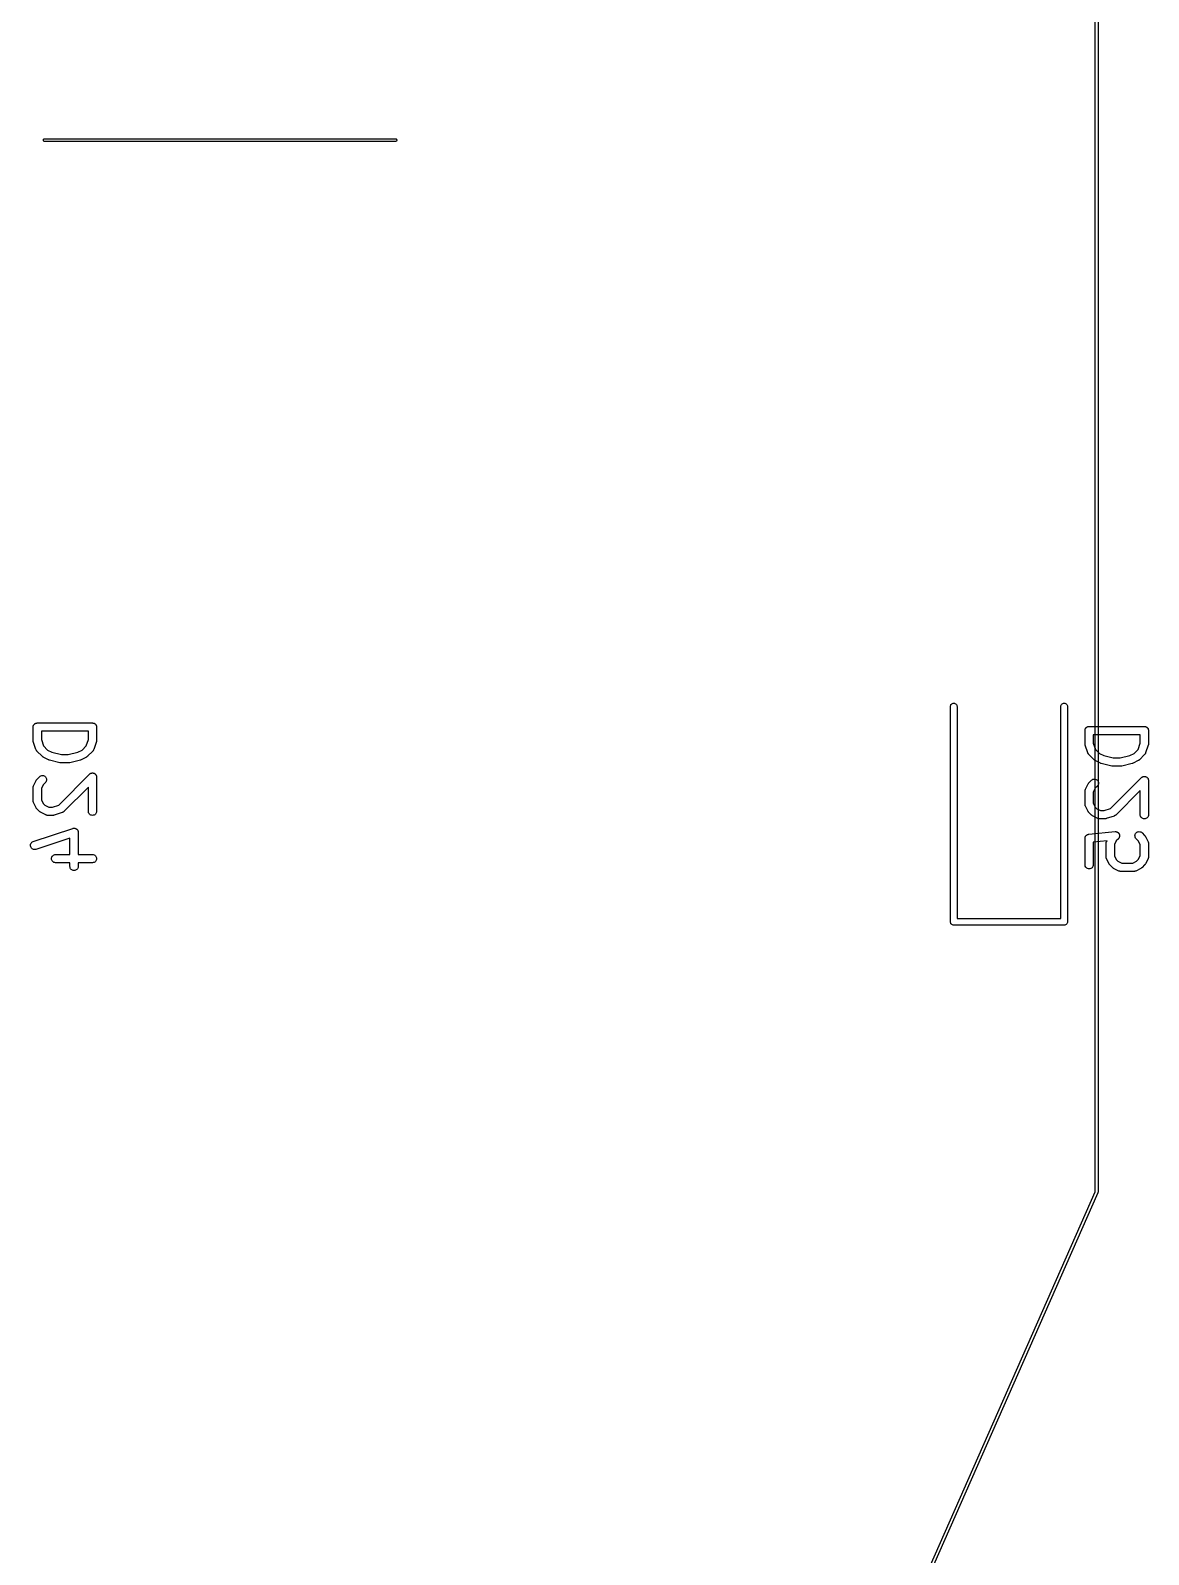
# Model space of a CAD drawing. Extents: x 74 to 208, y -150 to -40.
# Drawn here: x 168.81 to 189.06, y -122.45 to -94.85 of the extents above; entities that cross this region are included whole.
import ezdxf

# ---------------------------------------------------------------- set-up
doc = ezdxf.new("R2010")
doc.units = 0
doc.layers.add('BLACK', color=7, linetype='CONTINUOUS')

msp = doc.modelspace()

# ---------------------------------------------------------------- linework, layer by layer
at = {"layer": 'BLACK', "linetype": 'CONTINUOUS'}
for p, q in [((188.094, -115.882), (188.094, -58.7387)), ((188.144, -58.7625), (188.144, -115.887)), ((169.044, -96.8326), (169.046, -96.8279)), ((169.044, -96.8375), (169.044, -96.8326)), ((169.044, -96.8424), (169.044, -96.8375)), ((169.046, -96.8471), (169.044, -96.8424)), ((169.046, -96.8279), (169.048, -96.8235)), ((169.048, -96.8515), (169.046, -96.8471)), ((169.048, -96.8235), (169.051, -96.8197)), ((169.051, -96.8553), (169.048, -96.8515)), ((169.051, -96.8197), (169.055, -96.8166)), ((169.055, -96.8584), (169.051, -96.8553)), ((169.055, -96.8166), (169.059, -96.8143)), ((169.059, -96.8607), (169.055, -96.8584)), ((169.059, -96.8143), (169.064, -96.8129)), ((169.064, -96.8129), (169.068, -96.8125)), ((169.068, -96.8125), (175.42, -96.8125)), ((175.42, -96.8125), (175.424, -96.8129)), ((175.424, -96.8129), (175.428, -96.8143)), ((175.428, -96.8143), (175.433, -96.8166)), ((175.433, -96.8584), (175.428, -96.8607)), ((175.433, -96.8166), (175.437, -96.8197)), ((175.437, -96.8553), (175.433, -96.8584)), ((175.437, -96.8197), (175.44, -96.8235)), ((175.44, -96.8515), (175.437, -96.8553)), ((175.44, -96.8235), (175.442, -96.8279)), ((175.442, -96.8471), (175.44, -96.8515)), ((175.442, -96.8279), (175.443, -96.8326)), ((175.443, -96.8424), (175.442, -96.8471)), ((175.443, -96.8326), (175.444, -96.8375)), ((175.444, -96.8375), (175.443, -96.8424)), ((169.064, -96.8621), (169.059, -96.8607)), ((169.068, -96.8625), (169.064, -96.8621)), ((175.42, -96.8625), (169.068, -96.8625)), ((175.424, -96.8621), (175.42, -96.8625)), ((175.428, -96.8607), (175.424, -96.8621)), ((185.476, -107.071), (185.481, -107.06)), ((185.481, -107.06), (185.489, -107.051)), ((185.489, -107.051), (185.498, -107.044)), ((185.498, -107.044), (185.508, -107.038)), ((185.508, -107.038), (185.519, -107.035)), ((185.519, -107.035), (185.531, -107.033)), ((185.531, -107.033), (185.543, -107.035)), ((185.543, -107.035), (185.554, -107.038)), ((185.554, -107.038), (185.565, -107.044)), ((185.565, -107.044), (185.574, -107.051)), ((185.574, -107.051), (185.581, -107.06)), ((185.581, -107.06), (185.587, -107.071)), ((187.476, -107.071), (187.481, -107.06)), ((187.481, -107.06), (187.489, -107.051)), ((187.489, -107.051), (187.498, -107.044)), ((187.498, -107.044), (187.508, -107.038)), ((187.508, -107.038), (187.519, -107.035)), ((187.519, -107.035), (187.531, -107.033)), ((187.531, -107.033), (187.543, -107.035)), ((187.543, -107.035), (187.554, -107.038)), ((187.554, -107.038), (187.565, -107.044)), ((187.565, -107.044), (187.574, -107.051)), ((187.574, -107.051), (187.581, -107.06)), ((187.581, -107.06), (187.587, -107.071)), ((185.471, -107.091), (185.472, -107.082)), ((185.471, -110.991), (185.471, -107.091)), ((185.472, -107.082), (185.476, -107.071)), ((185.587, -107.071), (185.59, -107.082)), ((185.59, -107.082), (185.591, -107.091)), ((185.591, -107.091), (185.591, -110.934)), ((187.471, -107.091), (187.472, -107.082)), ((187.471, -110.934), (187.471, -107.091)), ((187.472, -107.082), (187.476, -107.071)), ((187.587, -107.071), (187.59, -107.082)), ((187.59, -107.082), (187.591, -107.091)), ((187.591, -107.091), (187.591, -110.991)), ((168.859, -107.459), (168.86, -107.452)), ((168.859, -107.466), (168.859, -107.459)), ((168.859, -107.467), (168.859, -107.466)), ((168.859, -107.466), (168.859, -107.466)), ((168.859, -107.466), (168.859, -107.466)), ((168.859, -107.466), (168.859, -107.466)), ((168.859, -107.705), (168.859, -107.467)), ((168.86, -107.451), (168.862, -107.445)), ((168.86, -107.452), (168.86, -107.451)), ((168.86, -107.452), (168.86, -107.452)), ((168.862, -107.445), (168.864, -107.438)), ((168.864, -107.438), (168.865, -107.438)), ((168.865, -107.437), (168.868, -107.431)), ((168.865, -107.438), (168.865, -107.437)), ((168.868, -107.431), (168.871, -107.425)), ((168.871, -107.425), (168.872, -107.425)), ((168.872, -107.425), (168.876, -107.419)), ((168.872, -107.425), (168.872, -107.425)), ((168.876, -107.419), (168.881, -107.414)), ((168.881, -107.413), (168.887, -107.409)), ((168.881, -107.414), (168.881, -107.413)), ((168.881, -107.414), (168.881, -107.414)), ((168.887, -107.409), (168.892, -107.404)), ((168.892, -107.404), (168.892, -107.404)), ((168.892, -107.404), (168.893, -107.404)), ((168.893, -107.404), (168.899, -107.401)), ((168.899, -107.401), (168.905, -107.398)), ((168.905, -107.398), (168.906, -107.397)), ((168.905, -107.398), (168.905, -107.398)), ((168.906, -107.397), (168.912, -107.395)), ((168.912, -107.395), (168.919, -107.393)), ((168.919, -107.393), (168.919, -107.393)), ((168.919, -107.393), (168.92, -107.393)), ((168.92, -107.393), (168.927, -107.393)), ((168.927, -107.393), (168.934, -107.392)), ((168.934, -107.392), (169.934, -107.392)), ((169.009, -107.542), (169.009, -107.693)), ((169.859, -107.542), (169.009, -107.542)), ((169.859, -107.693), (169.859, -107.542)), ((169.934, -107.392), (169.934, -107.392)), ((169.934, -107.392), (169.934, -107.392)), ((169.934, -107.392), (169.935, -107.392)), ((169.934, -107.392), (169.934, -107.392)), ((169.935, -107.392), (169.942, -107.393)), ((169.942, -107.393), (169.949, -107.393)), ((169.949, -107.393), (169.949, -107.394)), ((169.949, -107.394), (169.949, -107.394)), ((169.949, -107.394), (169.956, -107.396)), ((169.956, -107.396), (169.963, -107.398)), ((169.963, -107.398), (169.963, -107.398)), ((169.963, -107.398), (169.963, -107.398)), ((169.963, -107.398), (169.969, -107.401)), ((169.969, -107.401), (169.976, -107.405)), ((169.976, -107.405), (169.976, -107.405)), ((169.976, -107.405), (169.976, -107.405)), ((169.976, -107.405), (169.981, -107.41)), ((169.981, -107.41), (169.987, -107.414)), ((169.987, -107.414), (169.987, -107.414)), ((169.987, -107.414), (169.987, -107.414)), ((169.987, -107.414), (169.992, -107.42)), ((169.992, -107.42), (169.996, -107.425)), ((169.996, -107.425), (169.996, -107.426)), ((169.996, -107.426), (169.996, -107.426)), ((169.996, -107.426), (170, -107.432)), ((170, -107.432), (170.003, -107.438)), ((170.003, -107.438), (170.003, -107.439)), ((170.003, -107.439), (170.003, -107.439)), ((170.003, -107.439), (170.005, -107.446)), ((170.005, -107.446), (170.007, -107.452)), ((170.007, -107.452), (170.007, -107.453)), ((170.007, -107.453), (170.007, -107.453)), ((170.007, -107.453), (170.008, -107.46)), ((170.008, -107.46), (170.009, -107.467)), ((170.009, -107.467), (170.009, -107.705)), ((187.909, -107.521), (187.91, -107.514)), ((187.909, -107.528), (187.909, -107.521)), ((187.909, -107.529), (187.909, -107.528)), ((187.909, -107.768), (187.909, -107.529)), ((187.909, -107.529), (187.909, -107.529)), ((187.909, -107.529), (187.909, -107.529)), ((187.909, -107.529), (187.909, -107.529)), ((187.91, -107.514), (187.912, -107.507)), ((187.91, -107.514), (187.91, -107.514)), ((187.91, -107.514), (187.91, -107.514)), ((187.912, -107.507), (187.914, -107.5)), ((187.914, -107.5), (187.915, -107.5)), ((187.915, -107.5), (187.918, -107.494)), ((187.915, -107.5), (187.915, -107.5)), ((187.918, -107.494), (187.921, -107.488)), ((187.921, -107.488), (187.922, -107.487)), ((187.922, -107.487), (187.926, -107.482)), ((187.922, -107.487), (187.922, -107.487)), ((187.926, -107.482), (187.931, -107.476)), ((187.931, -107.476), (187.937, -107.471)), ((187.931, -107.476), (187.931, -107.476)), ((187.931, -107.476), (187.931, -107.476)), ((187.937, -107.471), (187.942, -107.467)), ((187.942, -107.467), (187.942, -107.467)), ((187.942, -107.467), (187.943, -107.467)), ((187.943, -107.467), (187.949, -107.463)), ((187.949, -107.463), (187.955, -107.46)), ((187.955, -107.46), (187.955, -107.46)), ((187.955, -107.46), (187.956, -107.46)), ((187.956, -107.46), (187.962, -107.458)), ((187.962, -107.458), (187.969, -107.456)), ((187.969, -107.456), (187.969, -107.456)), ((187.969, -107.456), (187.97, -107.456)), ((187.97, -107.456), (187.977, -107.455)), ((187.977, -107.455), (187.984, -107.454)), ((187.984, -107.454), (188.984, -107.454)), ((188.059, -107.604), (188.059, -107.755)), ((188.909, -107.604), (188.059, -107.604)), ((188.909, -107.755), (188.909, -107.604)), ((188.984, -107.454), (188.984, -107.454)), ((188.984, -107.454), (188.984, -107.454)), ((188.984, -107.454), (188.985, -107.454)), ((188.984, -107.454), (188.984, -107.454)), ((188.985, -107.454), (188.992, -107.455)), ((188.992, -107.455), (188.999, -107.456)), ((188.999, -107.456), (188.999, -107.456)), ((188.999, -107.456), (188.999, -107.456)), ((188.999, -107.456), (189.006, -107.458)), ((189.006, -107.458), (189.013, -107.46)), ((189.013, -107.46), (189.013, -107.46)), ((189.013, -107.46), (189.013, -107.461)), ((189.013, -107.461), (189.019, -107.464)), ((189.019, -107.464), (189.026, -107.467)), ((189.026, -107.467), (189.026, -107.467)), ((189.026, -107.467), (189.026, -107.468)), ((189.026, -107.468), (189.031, -107.472)), ((189.031, -107.472), (189.037, -107.477)), ((189.037, -107.477), (189.037, -107.477)), ((189.037, -107.477), (189.037, -107.477)), ((189.037, -107.477), (189.042, -107.482)), ((189.042, -107.482), (189.046, -107.488)), ((189.046, -107.488), (189.046, -107.488)), ((189.046, -107.488), (189.046, -107.488)), ((189.046, -107.488), (189.05, -107.495)), ((189.05, -107.495), (189.053, -107.501)), ((189.053, -107.501), (189.053, -107.501)), ((189.053, -107.501), (189.053, -107.501)), ((189.053, -107.501), (189.055, -107.508)), ((189.055, -107.508), (189.057, -107.515)), ((189.057, -107.515), (189.057, -107.515)), ((189.057, -107.515), (189.057, -107.515)), ((189.057, -107.515), (189.058, -107.522)), ((189.058, -107.522), (189.059, -107.529)), ((189.059, -107.529), (189.059, -107.768)), ((168.859, -107.709), (168.859, -107.705)), ((168.859, -107.713), (168.859, -107.709)), ((168.86, -107.717), (168.859, -107.713)), ((168.86, -107.72), (168.86, -107.717)), ((168.861, -107.724), (168.86, -107.72)), ((168.862, -107.728), (168.861, -107.724)), ((168.862, -107.729), (168.862, -107.728)), ((168.91, -107.872), (168.862, -107.729)), ((168.911, -107.874), (168.91, -107.872)), ((168.912, -107.876), (168.911, -107.874)), ((168.914, -107.88), (168.912, -107.876)), ((168.916, -107.885), (168.914, -107.88)), ((168.917, -107.887), (168.916, -107.885)), ((168.918, -107.889), (168.917, -107.887)), ((168.922, -107.893), (168.918, -107.889)), ((168.925, -107.897), (168.922, -107.893)), ((168.926, -107.898), (168.925, -107.897)), ((168.927, -107.9), (168.926, -107.898)), ((169.009, -107.693), (169.047, -107.807)), ((169.047, -107.807), (169.121, -107.882)), ((169.121, -107.882), (169.198, -107.92)), ((169.669, -107.92), (169.746, -107.882)), ((169.746, -107.882), (169.82, -107.807)), ((169.82, -107.807), (169.859, -107.693)), ((169.942, -107.898), (169.94, -107.899)), ((169.945, -107.894), (169.942, -107.898)), ((169.948, -107.89), (169.945, -107.894)), ((169.949, -107.888), (169.948, -107.89)), ((169.951, -107.886), (169.949, -107.888)), ((169.953, -107.881), (169.951, -107.886)), ((169.955, -107.877), (169.953, -107.881)), ((169.956, -107.875), (169.955, -107.877)), ((169.957, -107.873), (169.956, -107.875)), ((170.005, -107.729), (169.957, -107.872)), ((169.957, -107.872), (169.957, -107.873)), ((170.006, -107.725), (170.005, -107.729)), ((170.007, -107.721), (170.006, -107.725)), ((170.008, -107.715), (170.007, -107.718)), ((170.007, -107.718), (170.007, -107.721)), ((170.009, -107.706), (170.008, -107.71)), ((170.008, -107.71), (170.008, -107.715)), ((170.009, -107.705), (170.009, -107.706)), ((187.909, -107.772), (187.909, -107.768)), ((187.909, -107.776), (187.909, -107.772)), ((187.91, -107.779), (187.909, -107.776)), ((187.91, -107.782), (187.91, -107.779)), ((187.911, -107.786), (187.91, -107.782)), ((187.912, -107.79), (187.911, -107.786)), ((187.912, -107.791), (187.912, -107.79)), ((187.96, -107.934), (187.912, -107.791)), ((188.059, -107.755), (188.097, -107.87)), ((188.097, -107.87), (188.171, -107.944)), ((188.796, -107.944), (188.87, -107.87)), ((188.87, -107.87), (188.909, -107.755)), ((189.055, -107.791), (189.007, -107.934)), ((189.056, -107.787), (189.055, -107.791)), ((189.057, -107.783), (189.056, -107.787)), ((189.058, -107.777), (189.057, -107.78)), ((189.057, -107.78), (189.057, -107.783)), ((189.059, -107.769), (189.058, -107.773)), ((189.058, -107.773), (189.058, -107.777)), ((189.059, -107.768), (189.059, -107.769)), ((168.928, -107.901), (168.927, -107.9)), ((169.023, -107.996), (168.928, -107.901)), ((169.027, -107.999), (169.023, -107.996)), ((169.03, -108.002), (169.027, -107.999)), ((169.032, -108.003), (169.03, -108.002)), ((169.035, -108.005), (169.032, -108.003)), ((169.038, -108.007), (169.035, -108.005)), ((169.042, -108.01), (169.038, -108.007)), ((169.043, -108.01), (169.042, -108.01)), ((169.138, -108.058), (169.043, -108.01)), ((169.139, -108.058), (169.138, -108.058)), ((169.145, -108.061), (169.139, -108.058)), ((169.139, -108.058), (169.139, -108.058)), ((169.152, -108.063), (169.145, -108.061)), ((169.153, -108.063), (169.152, -108.063)), ((169.152, -108.063), (169.152, -108.063)), ((169.154, -108.064), (169.153, -108.063)), ((169.344, -108.111), (169.154, -108.064)), ((169.198, -107.92), (169.371, -107.963)), ((169.345, -108.111), (169.344, -108.111)), ((169.347, -108.112), (169.345, -108.111)), ((169.353, -108.112), (169.347, -108.112)), ((169.358, -108.113), (169.353, -108.112)), ((169.36, -108.113), (169.358, -108.113)), ((169.361, -108.113), (169.36, -108.113)), ((169.362, -108.113), (169.361, -108.113)), ((169.505, -108.113), (169.362, -108.113)), ((169.371, -107.963), (169.496, -107.963)), ((169.496, -107.963), (169.669, -107.92)), ((169.506, -108.113), (169.505, -108.113)), ((169.508, -108.113), (169.506, -108.113)), ((169.514, -108.113), (169.508, -108.113)), ((169.52, -108.112), (169.514, -108.113)), ((169.521, -108.112), (169.52, -108.112)), ((169.522, -108.111), (169.521, -108.112)), ((169.523, -108.111), (169.522, -108.111)), ((169.714, -108.064), (169.523, -108.111)), ((169.721, -108.061), (169.714, -108.063)), ((169.714, -108.063), (169.714, -108.063)), ((169.714, -108.063), (169.714, -108.064)), ((169.728, -108.059), (169.721, -108.061)), ((169.729, -108.058), (169.728, -108.058)), ((169.728, -108.058), (169.728, -108.058)), ((169.728, -108.058), (169.728, -108.059)), ((169.824, -108.01), (169.729, -108.058)), ((169.828, -108.008), (169.824, -108.01)), ((169.832, -108.006), (169.828, -108.008)), ((169.834, -108.004), (169.832, -108.006)), ((169.837, -108.002), (169.834, -108.004)), ((169.84, -108), (169.837, -108.002)), ((169.843, -107.997), (169.84, -108)), ((169.844, -107.996), (169.843, -107.997)), ((169.939, -107.901), (169.844, -107.996)), ((169.94, -107.899), (169.939, -107.901)), ((187.961, -107.936), (187.96, -107.934)), ((187.962, -107.938), (187.961, -107.936)), ((187.964, -107.943), (187.962, -107.938)), ((187.966, -107.948), (187.964, -107.943)), ((187.967, -107.949), (187.966, -107.948)), ((187.968, -107.951), (187.967, -107.949)), ((187.972, -107.955), (187.968, -107.951)), ((187.975, -107.959), (187.972, -107.955)), ((187.976, -107.961), (187.975, -107.959)), ((187.977, -107.963), (187.976, -107.961)), ((187.978, -107.963), (187.977, -107.963)), ((188.073, -108.059), (187.978, -107.963)), ((188.077, -108.061), (188.073, -108.059)), ((188.08, -108.064), (188.077, -108.061)), ((188.082, -108.066), (188.08, -108.064)), ((188.085, -108.068), (188.082, -108.066)), ((188.088, -108.07), (188.085, -108.068)), ((188.092, -108.072), (188.088, -108.07)), ((188.093, -108.073), (188.092, -108.072)), ((188.188, -108.12), (188.093, -108.073)), ((188.171, -107.944), (188.248, -107.983)), ((188.189, -108.12), (188.188, -108.12)), ((188.189, -108.121), (188.189, -108.12)), ((188.195, -108.123), (188.189, -108.121)), ((188.202, -108.126), (188.195, -108.123)), ((188.203, -108.126), (188.202, -108.126)), ((188.202, -108.126), (188.202, -108.126)), ((188.204, -108.126), (188.203, -108.126)), ((188.394, -108.174), (188.204, -108.126)), ((188.248, -107.983), (188.421, -108.026)), ((188.421, -108.026), (188.546, -108.026)), ((188.546, -108.026), (188.719, -107.983)), ((188.764, -108.126), (188.573, -108.174)), ((188.719, -107.983), (188.796, -107.944)), ((188.771, -108.123), (188.764, -108.126)), ((188.764, -108.126), (188.764, -108.126)), ((188.764, -108.126), (188.764, -108.126)), ((188.778, -108.121), (188.771, -108.123)), ((188.779, -108.12), (188.778, -108.121)), ((188.778, -108.121), (188.778, -108.121)), ((188.778, -108.121), (188.778, -108.121)), ((188.874, -108.073), (188.779, -108.12)), ((188.878, -108.07), (188.874, -108.073)), ((188.882, -108.069), (188.878, -108.07)), ((188.884, -108.067), (188.882, -108.069)), ((188.887, -108.065), (188.884, -108.067)), ((188.89, -108.062), (188.887, -108.065)), ((188.893, -108.059), (188.89, -108.062)), ((188.894, -108.059), (188.893, -108.059)), ((188.989, -107.963), (188.894, -108.059)), ((188.99, -107.962), (188.989, -107.963)), ((188.992, -107.96), (188.99, -107.962)), ((188.995, -107.956), (188.992, -107.96)), ((188.998, -107.952), (188.995, -107.956)), ((188.999, -107.95), (188.998, -107.952)), ((189.001, -107.948), (188.999, -107.95)), ((189.003, -107.944), (189.001, -107.948)), ((189.005, -107.939), (189.003, -107.944)), ((189.006, -107.937), (189.005, -107.939)), ((189.007, -107.935), (189.006, -107.937)), ((189.007, -107.934), (189.007, -107.935)), ((168.867, -108.529), (168.914, -108.433)), ((168.914, -108.433), (168.915, -108.432)), ((168.915, -108.432), (168.917, -108.429)), ((168.917, -108.429), (168.919, -108.425)), ((168.919, -108.425), (168.921, -108.423)), ((168.921, -108.423), (168.923, -108.42)), ((168.923, -108.42), (168.926, -108.417)), ((168.926, -108.417), (168.928, -108.414)), ((168.928, -108.414), (168.976, -108.366)), ((168.976, -108.366), (168.977, -108.366)), ((168.977, -108.366), (168.988, -108.356)), ((168.988, -108.356), (169.001, -108.35)), ((169.001, -108.35), (169.015, -108.346)), ((169.015, -108.346), (169.03, -108.344)), ((169.03, -108.344), (169.044, -108.346)), ((169.044, -108.346), (169.058, -108.35)), ((169.058, -108.35), (169.071, -108.357)), ((169.071, -108.357), (169.082, -108.367)), ((169.082, -108.367), (169.091, -108.378)), ((169.091, -108.378), (169.098, -108.391)), ((169.098, -108.448), (169.091, -108.461)), ((169.098, -108.391), (169.102, -108.405)), ((169.102, -108.434), (169.098, -108.448)), ((169.102, -108.405), (169.104, -108.42)), ((169.104, -108.42), (169.102, -108.434)), ((169.322, -108.878), (169.881, -108.319)), ((169.881, -108.318), (169.887, -108.313)), ((169.881, -108.319), (169.881, -108.318)), ((169.881, -108.318), (169.881, -108.318)), ((169.881, -108.318), (169.881, -108.318)), ((169.881, -108.318), (169.881, -108.318)), ((169.887, -108.313), (169.893, -108.309)), ((169.893, -108.309), (169.899, -108.306)), ((169.893, -108.309), (169.893, -108.309)), ((169.893, -108.309), (169.893, -108.309)), ((169.899, -108.306), (169.906, -108.302)), ((169.906, -108.302), (169.913, -108.3)), ((169.906, -108.302), (169.906, -108.302)), ((169.906, -108.302), (169.906, -108.302)), ((169.913, -108.3), (169.92, -108.298)), ((169.92, -108.298), (169.927, -108.297)), ((169.92, -108.298), (169.92, -108.298)), ((169.92, -108.298), (169.92, -108.298)), ((169.927, -108.297), (169.934, -108.297)), ((169.934, -108.297), (169.934, -108.297)), ((169.934, -108.297), (169.941, -108.297)), ((169.934, -108.297), (169.934, -108.297)), ((169.941, -108.297), (169.949, -108.298)), ((169.949, -108.298), (169.949, -108.298)), ((169.949, -108.298), (169.949, -108.298)), ((169.949, -108.298), (169.956, -108.3)), ((169.956, -108.3), (169.963, -108.303)), ((169.963, -108.303), (169.963, -108.303)), ((169.963, -108.303), (169.963, -108.303)), ((169.963, -108.303), (169.969, -108.306)), ((169.969, -108.306), (169.976, -108.31)), ((169.976, -108.31), (169.976, -108.31)), ((169.976, -108.31), (169.976, -108.31)), ((169.976, -108.31), (169.981, -108.314)), ((169.981, -108.314), (169.987, -108.319)), ((169.987, -108.319), (169.987, -108.319)), ((169.987, -108.319), (169.987, -108.319)), ((169.987, -108.319), (169.991, -108.325)), ((169.991, -108.325), (169.996, -108.33)), ((169.996, -108.33), (169.996, -108.33)), ((169.996, -108.33), (169.996, -108.33)), ((169.996, -108.33), (170, -108.337)), ((170, -108.337), (170.003, -108.343)), ((170.003, -108.343), (170.003, -108.343)), ((170.003, -108.343), (170.003, -108.343)), ((170.003, -108.343), (170.005, -108.35)), ((170.005, -108.35), (170.007, -108.357)), ((170.007, -108.357), (170.007, -108.357)), ((170.007, -108.357), (170.007, -108.357)), ((170.007, -108.357), (170.008, -108.365)), ((170.008, -108.365), (170.009, -108.372)), ((170.009, -108.372), (170.009, -108.991)), ((187.978, -108.476), (188.026, -108.429)), ((188.026, -108.429), (188.027, -108.428)), ((188.027, -108.428), (188.038, -108.419)), ((188.038, -108.419), (188.051, -108.412)), ((188.051, -108.412), (188.065, -108.408)), ((188.065, -108.408), (188.08, -108.407)), ((188.08, -108.407), (188.094, -108.408)), ((188.094, -108.408), (188.108, -108.413)), ((188.108, -108.413), (188.121, -108.42)), ((188.121, -108.42), (188.132, -108.429)), ((188.132, -108.429), (188.141, -108.441)), ((188.141, -108.441), (188.148, -108.454)), ((188.372, -108.94), (188.931, -108.381)), ((188.395, -108.174), (188.394, -108.174)), ((188.397, -108.174), (188.395, -108.174)), ((188.403, -108.175), (188.397, -108.174)), ((188.408, -108.176), (188.403, -108.175)), ((188.41, -108.176), (188.408, -108.176)), ((188.411, -108.176), (188.41, -108.176)), ((188.412, -108.176), (188.411, -108.176)), ((188.555, -108.176), (188.412, -108.176)), ((188.556, -108.176), (188.555, -108.176)), ((188.558, -108.176), (188.556, -108.176)), ((188.564, -108.175), (188.558, -108.176)), ((188.57, -108.174), (188.564, -108.175)), ((188.571, -108.174), (188.57, -108.174)), ((188.572, -108.174), (188.571, -108.174)), ((188.573, -108.174), (188.572, -108.174)), ((188.931, -108.38), (188.937, -108.376)), ((188.931, -108.381), (188.931, -108.38)), ((188.931, -108.381), (188.931, -108.381)), ((188.931, -108.381), (188.931, -108.381)), ((188.931, -108.381), (188.931, -108.381)), ((188.937, -108.376), (188.943, -108.371)), ((188.943, -108.371), (188.949, -108.368)), ((188.943, -108.371), (188.943, -108.371)), ((188.943, -108.371), (188.943, -108.371)), ((188.949, -108.368), (188.956, -108.365)), ((188.956, -108.365), (188.963, -108.363)), ((188.956, -108.365), (188.956, -108.365)), ((188.956, -108.365), (188.956, -108.365)), ((188.963, -108.363), (188.97, -108.361)), ((188.97, -108.361), (188.977, -108.36)), ((188.97, -108.361), (188.97, -108.361)), ((188.97, -108.361), (188.97, -108.361)), ((188.977, -108.36), (188.984, -108.359)), ((188.984, -108.359), (188.984, -108.359)), ((188.984, -108.359), (188.991, -108.36)), ((188.984, -108.359), (188.984, -108.359)), ((188.991, -108.36), (188.999, -108.361)), ((188.999, -108.361), (188.999, -108.361)), ((188.999, -108.361), (188.999, -108.361)), ((188.999, -108.361), (189.006, -108.363)), ((189.006, -108.363), (189.013, -108.365)), ((189.013, -108.365), (189.013, -108.365)), ((189.013, -108.365), (189.013, -108.365)), ((189.013, -108.365), (189.019, -108.369)), ((189.019, -108.369), (189.026, -108.372)), ((189.026, -108.372), (189.026, -108.372)), ((189.026, -108.372), (189.026, -108.372)), ((189.026, -108.372), (189.031, -108.377)), ((189.031, -108.377), (189.037, -108.381)), ((189.037, -108.381), (189.037, -108.381)), ((189.037, -108.381), (189.037, -108.382)), ((189.037, -108.382), (189.041, -108.387)), ((189.041, -108.387), (189.046, -108.393)), ((189.046, -108.393), (189.046, -108.393)), ((189.046, -108.393), (189.046, -108.393)), ((189.046, -108.393), (189.05, -108.399)), ((189.05, -108.399), (189.053, -108.406)), ((189.053, -108.406), (189.053, -108.406)), ((189.053, -108.406), (189.053, -108.406)), ((189.053, -108.406), (189.055, -108.413)), ((189.055, -108.413), (189.057, -108.42)), ((189.057, -108.42), (189.057, -108.42)), ((189.057, -108.42), (189.057, -108.42)), ((189.057, -108.42), (189.058, -108.427)), ((189.058, -108.427), (189.059, -108.434)), ((189.059, -108.434), (189.059, -109.053)), ((168.859, -108.557), (168.86, -108.552)), ((168.859, -108.559), (168.859, -108.557)), ((168.859, -108.561), (168.859, -108.559)), ((168.859, -108.562), (168.859, -108.561)), ((168.859, -108.8), (168.859, -108.562)), ((168.86, -108.547), (168.861, -108.545)), ((168.86, -108.552), (168.86, -108.547)), ((168.861, -108.542), (168.863, -108.538)), ((168.861, -108.545), (168.861, -108.542)), ((168.863, -108.538), (168.865, -108.533)), ((168.865, -108.533), (168.866, -108.531)), ((168.866, -108.531), (168.867, -108.529)), ((169.043, -108.511), (169.009, -108.58)), ((169.009, -108.58), (169.009, -108.783)), ((169.082, -108.472), (169.043, -108.511)), ((169.091, -108.461), (169.082, -108.472)), ((169.859, -108.553), (169.415, -108.996)), ((169.859, -108.991), (169.859, -108.553)), ((187.909, -108.619), (187.91, -108.614)), ((187.909, -108.621), (187.909, -108.619)), ((187.909, -108.624), (187.909, -108.621)), ((187.909, -108.625), (187.909, -108.624)), ((187.909, -108.863), (187.909, -108.625)), ((187.91, -108.609), (187.911, -108.607)), ((187.91, -108.614), (187.91, -108.609)), ((187.911, -108.605), (187.913, -108.6)), ((187.911, -108.607), (187.911, -108.605)), ((187.913, -108.6), (187.915, -108.595)), ((187.915, -108.595), (187.916, -108.593)), ((187.916, -108.593), (187.917, -108.591)), ((187.917, -108.591), (187.964, -108.496)), ((187.964, -108.496), (187.965, -108.495)), ((187.965, -108.495), (187.967, -108.491)), ((187.967, -108.491), (187.969, -108.488)), ((187.969, -108.488), (187.971, -108.485)), ((187.971, -108.485), (187.973, -108.483)), ((187.973, -108.483), (187.976, -108.48)), ((187.976, -108.48), (187.978, -108.476)), ((188.093, -108.574), (188.059, -108.642)), ((188.059, -108.642), (188.059, -108.845)), ((188.132, -108.535), (188.093, -108.574)), ((188.141, -108.524), (188.132, -108.535)), ((188.148, -108.511), (188.141, -108.524)), ((188.148, -108.454), (188.152, -108.468)), ((188.152, -108.497), (188.148, -108.511)), ((188.152, -108.468), (188.154, -108.482)), ((188.154, -108.482), (188.152, -108.497)), ((188.909, -108.615), (188.465, -109.059)), ((188.909, -109.053), (188.909, -108.615)), ((168.859, -108.802), (168.859, -108.8)), ((168.859, -108.805), (168.859, -108.802)), ((168.86, -108.81), (168.859, -108.805)), ((168.86, -108.815), (168.86, -108.81)), ((168.861, -108.817), (168.86, -108.815)), ((168.861, -108.819), (168.861, -108.817)), ((168.863, -108.824), (168.861, -108.819)), ((168.864, -108.829), (168.863, -108.824)), ((168.865, -108.831), (168.864, -108.829)), ((168.866, -108.833), (168.865, -108.831)), ((168.867, -108.834), (168.866, -108.833)), ((168.914, -108.929), (168.867, -108.834)), ((168.916, -108.933), (168.914, -108.929)), ((168.918, -108.936), (168.916, -108.933)), ((168.92, -108.939), (168.918, -108.936)), ((168.922, -108.941), (168.92, -108.939)), ((168.925, -108.945), (168.922, -108.941)), ((168.927, -108.948), (168.925, -108.945)), ((168.928, -108.949), (168.927, -108.948)), ((168.976, -108.996), (168.928, -108.949)), ((168.979, -108.999), (168.976, -108.996)), ((168.982, -109.002), (168.979, -108.999)), ((169.009, -108.783), (169.043, -108.851)), ((169.043, -108.851), (169.073, -108.882)), ((169.073, -108.882), (169.142, -108.916)), ((169.142, -108.916), (169.207, -108.916)), ((169.207, -108.916), (169.322, -108.878)), ((169.411, -109), (169.407, -109.003)), ((169.413, -108.998), (169.411, -109)), ((169.414, -108.997), (169.413, -108.998)), ((169.415, -108.996), (169.414, -108.997)), ((169.86, -109.005), (169.859, -108.991)), ((170.009, -108.992), (170.007, -109.006)), ((170.009, -108.991), (170.009, -108.992)), ((187.909, -108.865), (187.909, -108.863)), ((187.909, -108.867), (187.909, -108.865)), ((187.91, -108.872), (187.909, -108.867)), ((187.91, -108.877), (187.91, -108.872)), ((187.911, -108.879), (187.91, -108.877)), ((187.911, -108.882), (187.911, -108.879)), ((187.913, -108.886), (187.911, -108.882)), ((187.914, -108.891), (187.913, -108.886)), ((187.915, -108.893), (187.914, -108.891)), ((187.916, -108.895), (187.915, -108.893)), ((187.917, -108.896), (187.916, -108.895)), ((187.964, -108.992), (187.917, -108.896)), ((187.966, -108.995), (187.964, -108.992)), ((187.968, -108.999), (187.966, -108.995)), ((187.97, -109.001), (187.968, -108.999)), ((187.972, -109.004), (187.97, -109.001)), ((188.059, -108.845), (188.093, -108.914)), ((188.093, -108.914), (188.123, -108.944)), ((188.123, -108.944), (188.192, -108.978)), ((188.192, -108.978), (188.257, -108.978)), ((188.257, -108.978), (188.372, -108.94)), ((168.985, -109.003), (168.982, -109.002)), ((168.987, -109.005), (168.985, -109.003)), ((168.991, -109.007), (168.987, -109.005)), ((168.994, -109.01), (168.991, -109.007)), ((168.995, -109.01), (168.994, -109.01)), ((169.091, -109.058), (168.995, -109.01)), ((169.093, -109.059), (169.091, -109.058)), ((169.095, -109.06), (169.093, -109.059)), ((169.099, -109.061), (169.095, -109.06)), ((169.104, -109.063), (169.099, -109.061)), ((169.106, -109.063), (169.104, -109.063)), ((169.109, -109.064), (169.106, -109.063)), ((169.114, -109.065), (169.109, -109.064)), ((169.119, -109.066), (169.114, -109.065)), ((169.121, -109.066), (169.119, -109.066)), ((169.123, -109.066), (169.121, -109.066)), ((169.124, -109.066), (169.123, -109.066)), ((169.219, -109.066), (169.124, -109.066)), ((169.224, -109.065), (169.219, -109.066)), ((169.228, -109.065), (169.224, -109.065)), ((169.231, -109.065), (169.228, -109.065)), ((169.234, -109.064), (169.231, -109.065)), ((169.238, -109.063), (169.234, -109.064)), ((169.242, -109.062), (169.238, -109.063)), ((169.243, -109.062), (169.242, -109.062)), ((169.386, -109.014), (169.243, -109.062)), ((169.388, -109.013), (169.386, -109.014)), ((169.39, -109.013), (169.388, -109.013)), ((169.395, -109.01), (169.39, -109.013)), ((169.399, -109.008), (169.395, -109.01)), ((169.401, -109.007), (169.399, -109.008)), ((169.403, -109.006), (169.401, -109.007)), ((169.407, -109.003), (169.403, -109.006)), ((169.864, -109.019), (169.86, -109.005)), ((169.871, -109.032), (169.864, -109.019)), ((169.88, -109.044), (169.871, -109.032)), ((169.892, -109.053), (169.88, -109.044)), ((169.905, -109.06), (169.892, -109.053)), ((169.919, -109.064), (169.905, -109.06)), ((169.933, -109.066), (169.919, -109.064)), ((169.948, -109.064), (169.933, -109.066)), ((169.962, -109.06), (169.948, -109.064)), ((169.975, -109.054), (169.962, -109.06)), ((169.986, -109.044), (169.975, -109.054)), ((169.996, -109.033), (169.986, -109.044)), ((170.003, -109.02), (169.996, -109.033)), ((170.007, -109.006), (170.003, -109.02)), ((187.975, -109.007), (187.972, -109.004)), ((187.977, -109.01), (187.975, -109.007)), ((187.978, -109.011), (187.977, -109.01)), ((188.026, -109.059), (187.978, -109.011)), ((188.029, -109.061), (188.026, -109.059)), ((188.032, -109.064), (188.029, -109.061)), ((188.035, -109.066), (188.032, -109.064)), ((188.037, -109.068), (188.035, -109.066)), ((188.041, -109.07), (188.037, -109.068)), ((188.044, -109.072), (188.041, -109.07)), ((188.045, -109.073), (188.044, -109.072)), ((188.141, -109.12), (188.045, -109.073)), ((188.143, -109.121), (188.141, -109.12)), ((188.145, -109.122), (188.143, -109.121)), ((188.149, -109.124), (188.145, -109.122)), ((188.154, -109.126), (188.149, -109.124)), ((188.156, -109.126), (188.154, -109.126)), ((188.159, -109.127), (188.156, -109.126)), ((188.164, -109.127), (188.159, -109.127)), ((188.169, -109.128), (188.164, -109.127)), ((188.171, -109.128), (188.169, -109.128)), ((188.173, -109.128), (188.171, -109.128)), ((188.174, -109.128), (188.173, -109.128)), ((188.269, -109.128), (188.174, -109.128)), ((188.274, -109.128), (188.269, -109.128)), ((188.278, -109.128), (188.274, -109.128)), ((188.281, -109.127), (188.278, -109.128)), ((188.284, -109.127), (188.281, -109.127)), ((188.288, -109.126), (188.284, -109.127)), ((188.292, -109.125), (188.288, -109.126)), ((188.293, -109.124), (188.292, -109.125)), ((188.436, -109.077), (188.293, -109.124)), ((188.438, -109.076), (188.436, -109.077)), ((188.44, -109.075), (188.438, -109.076)), ((188.445, -109.073), (188.44, -109.075)), ((188.449, -109.071), (188.445, -109.073)), ((188.451, -109.07), (188.449, -109.071)), ((188.453, -109.069), (188.451, -109.07)), ((188.457, -109.065), (188.453, -109.069)), ((188.461, -109.062), (188.457, -109.065)), ((188.463, -109.061), (188.461, -109.062)), ((188.464, -109.059), (188.463, -109.061)), ((188.465, -109.059), (188.464, -109.059)), ((188.91, -109.068), (188.909, -109.053)), ((188.914, -109.082), (188.91, -109.068)), ((188.921, -109.095), (188.914, -109.082)), ((188.93, -109.106), (188.921, -109.095)), ((188.942, -109.115), (188.93, -109.106)), ((188.955, -109.122), (188.942, -109.115)), ((188.969, -109.127), (188.955, -109.122)), ((188.983, -109.128), (188.969, -109.127)), ((188.998, -109.127), (188.983, -109.128)), ((189.012, -109.123), (188.998, -109.127)), ((189.025, -109.116), (189.012, -109.123)), ((189.036, -109.107), (189.025, -109.116)), ((189.046, -109.096), (189.036, -109.107)), ((189.053, -109.083), (189.046, -109.096)), ((189.057, -109.069), (189.053, -109.083)), ((189.059, -109.054), (189.057, -109.069)), ((189.059, -109.053), (189.059, -109.054)), ((168.827, -109.564), (168.837, -109.553)), ((168.837, -109.553), (168.849, -109.545)), ((168.849, -109.545), (168.862, -109.539)), ((168.862, -109.539), (169.577, -109.301)), ((169.525, -109.476), (168.91, -109.681)), ((169.525, -109.773), (169.525, -109.476)), ((169.577, -109.301), (169.578, -109.3)), ((169.578, -109.3), (169.582, -109.299)), ((169.582, -109.299), (169.586, -109.298)), ((169.586, -109.298), (169.589, -109.298)), ((169.589, -109.298), (169.592, -109.297)), ((169.592, -109.297), (169.596, -109.297)), ((169.596, -109.297), (169.601, -109.297)), ((169.601, -109.297), (169.604, -109.297)), ((169.604, -109.297), (169.607, -109.297)), ((169.607, -109.297), (169.611, -109.298)), ((169.611, -109.298), (169.615, -109.298)), ((169.615, -109.298), (169.618, -109.299)), ((169.618, -109.299), (169.621, -109.3)), ((169.621, -109.3), (169.625, -109.301)), ((169.625, -109.301), (169.629, -109.303)), ((169.629, -109.303), (169.632, -109.304)), ((169.632, -109.304), (169.635, -109.305)), ((169.635, -109.305), (169.638, -109.307)), ((169.638, -109.307), (169.642, -109.31)), ((169.642, -109.31), (169.644, -109.311)), ((169.644, -109.311), (169.647, -109.313)), ((169.647, -109.313), (169.65, -109.316)), ((169.65, -109.316), (169.654, -109.319)), ((169.654, -109.319), (169.655, -109.321)), ((169.655, -109.321), (169.657, -109.323)), ((169.657, -109.323), (169.66, -109.327)), ((169.66, -109.327), (169.663, -109.33)), ((169.663, -109.33), (169.664, -109.333)), ((169.664, -109.333), (169.666, -109.335)), ((169.666, -109.335), (169.668, -109.339)), ((169.668, -109.339), (169.67, -109.343)), ((169.67, -109.343), (169.67, -109.346)), ((169.67, -109.346), (169.672, -109.349)), ((169.672, -109.349), (169.673, -109.353)), ((169.673, -109.353), (169.674, -109.357)), ((169.674, -109.357), (169.674, -109.36)), ((169.674, -109.36), (169.675, -109.363)), ((169.675, -109.363), (169.675, -109.367)), ((169.675, -109.367), (169.675, -109.372)), ((169.675, -109.372), (169.675, -109.773)), ((187.909, -109.474), (187.91, -109.47)), ((187.909, -109.477), (187.909, -109.474)), ((187.909, -109.481), (187.909, -109.477)), ((187.909, -109.482), (187.909, -109.481)), ((187.909, -109.958), (187.909, -109.482)), ((187.91, -109.466), (187.911, -109.463)), ((187.91, -109.47), (187.91, -109.466)), ((187.911, -109.463), (187.912, -109.46)), ((187.912, -109.46), (187.913, -109.456)), ((187.913, -109.456), (187.915, -109.452)), ((187.915, -109.452), (187.916, -109.449)), ((187.916, -109.449), (187.918, -109.446)), ((187.918, -109.446), (187.92, -109.443)), ((187.92, -109.443), (187.922, -109.439)), ((187.922, -109.439), (187.924, -109.437)), ((187.924, -109.437), (187.926, -109.434)), ((187.926, -109.434), (187.929, -109.431)), ((187.929, -109.431), (187.931, -109.428)), ((187.931, -109.428), (187.934, -109.426)), ((187.934, -109.426), (187.936, -109.424)), ((187.936, -109.424), (187.939, -109.422)), ((187.939, -109.422), (187.943, -109.419)), ((187.943, -109.419), (187.946, -109.418)), ((187.946, -109.418), (187.948, -109.416)), ((187.948, -109.416), (187.952, -109.414)), ((187.952, -109.414), (187.956, -109.412)), ((187.956, -109.412), (187.959, -109.411)), ((187.959, -109.411), (187.962, -109.41)), ((187.962, -109.41), (187.966, -109.409)), ((187.966, -109.409), (187.97, -109.408)), ((187.97, -109.408), (187.973, -109.408)), ((187.973, -109.408), (187.976, -109.407)), ((187.976, -109.407), (188.452, -109.36)), ((188.307, -109.525), (188.059, -109.55)), ((188.059, -109.55), (188.059, -109.958)), ((188.292, -109.557), (188.294, -109.552)), ((188.294, -109.552), (188.296, -109.548)), ((188.296, -109.548), (188.297, -109.546)), ((188.297, -109.546), (188.298, -109.544)), ((188.298, -109.544), (188.307, -109.525)), ((188.474, -109.526), (188.44, -109.595)), ((188.452, -109.36), (188.453, -109.36)), ((188.453, -109.36), (188.457, -109.36)), ((188.457, -109.36), (188.461, -109.359)), ((188.461, -109.359), (188.464, -109.36)), ((188.464, -109.36), (188.468, -109.36)), ((188.468, -109.36), (188.472, -109.36)), ((188.472, -109.36), (188.475, -109.361)), ((188.513, -109.487), (188.474, -109.526)), ((188.475, -109.361), (188.479, -109.362)), ((188.479, -109.362), (188.482, -109.363)), ((188.482, -109.363), (188.486, -109.364)), ((188.486, -109.364), (188.489, -109.365)), ((188.489, -109.365), (188.492, -109.367)), ((188.492, -109.367), (188.496, -109.368)), ((188.496, -109.368), (188.499, -109.37)), ((188.499, -109.37), (188.502, -109.372)), ((188.502, -109.372), (188.505, -109.375)), ((188.505, -109.375), (188.508, -109.377)), ((188.508, -109.377), (188.51, -109.379)), ((188.51, -109.379), (188.513, -109.382)), ((188.513, -109.382), (188.516, -109.384)), ((188.515, -109.484), (188.513, -109.487)), ((188.518, -109.482), (188.515, -109.484)), ((188.516, -109.384), (188.518, -109.387)), ((188.518, -109.387), (188.52, -109.39)), ((188.52, -109.479), (188.518, -109.482)), ((188.52, -109.39), (188.522, -109.393)), ((188.522, -109.476), (188.52, -109.479)), ((188.522, -109.393), (188.524, -109.396)), ((188.524, -109.473), (188.522, -109.476)), ((188.524, -109.396), (188.526, -109.399)), ((188.526, -109.47), (188.524, -109.473)), ((188.526, -109.399), (188.528, -109.403)), ((188.527, -109.466), (188.526, -109.47)), ((188.529, -109.463), (188.527, -109.466)), ((188.528, -109.403), (188.529, -109.406)), ((188.529, -109.406), (188.53, -109.409)), ((188.53, -109.46), (188.529, -109.463)), ((188.53, -109.409), (188.532, -109.413)), ((188.532, -109.456), (188.53, -109.46)), ((188.532, -109.413), (188.532, -109.416)), ((188.532, -109.416), (188.533, -109.42)), ((188.533, -109.449), (188.532, -109.453)), ((188.532, -109.453), (188.532, -109.456)), ((188.533, -109.42), (188.534, -109.424)), ((188.534, -109.445), (188.533, -109.449)), ((188.534, -109.424), (188.534, -109.427)), ((188.534, -109.427), (188.534, -109.431)), ((188.534, -109.431), (188.535, -109.434)), ((188.535, -109.434), (188.534, -109.438)), ((188.534, -109.438), (188.534, -109.442)), ((188.534, -109.442), (188.534, -109.445)), ((188.813, -109.433), (188.815, -109.419)), ((188.815, -109.448), (188.813, -109.433)), ((188.815, -109.419), (188.819, -109.405)), ((188.819, -109.462), (188.815, -109.448)), ((188.819, -109.405), (188.826, -109.392)), ((188.825, -109.475), (188.819, -109.462)), ((188.835, -109.487), (188.825, -109.475)), ((188.826, -109.392), (188.836, -109.381)), ((188.874, -109.526), (188.835, -109.487)), ((188.835, -109.487), (188.835, -109.487)), ((188.836, -109.381), (188.847, -109.372)), ((188.847, -109.372), (188.86, -109.365)), ((188.86, -109.365), (188.874, -109.361)), ((188.874, -109.361), (188.889, -109.359)), ((188.909, -109.595), (188.874, -109.526)), ((188.889, -109.359), (188.903, -109.361)), ((188.903, -109.361), (188.917, -109.365)), ((188.917, -109.365), (188.93, -109.372)), ((188.93, -109.372), (188.941, -109.381)), ((188.941, -109.381), (188.989, -109.429)), ((188.989, -109.429), (188.99, -109.43)), ((188.99, -109.43), (188.992, -109.433)), ((188.992, -109.433), (188.995, -109.436)), ((188.995, -109.436), (188.997, -109.439)), ((188.997, -109.439), (188.999, -109.441)), ((188.999, -109.441), (189.001, -109.445)), ((189.001, -109.445), (189.003, -109.448)), ((189.003, -109.448), (189.051, -109.544)), ((189.051, -109.544), (189.051, -109.544)), ((189.051, -109.544), (189.052, -109.547)), ((189.052, -109.547), (189.053, -109.549)), ((189.053, -109.549), (189.054, -109.553)), ((189.054, -109.553), (189.056, -109.558)), ((168.811, -109.604), (168.814, -109.59)), ((168.812, -109.619), (168.811, -109.604)), ((168.815, -109.633), (168.812, -109.619)), ((168.814, -109.59), (168.819, -109.576)), ((168.821, -109.646), (168.815, -109.633)), ((168.819, -109.576), (168.827, -109.564)), ((168.829, -109.658), (168.821, -109.646)), ((168.839, -109.669), (168.829, -109.658)), ((168.852, -109.677), (168.839, -109.669)), ((168.865, -109.682), (168.852, -109.677)), ((168.88, -109.685), (168.865, -109.682)), ((168.894, -109.684), (168.88, -109.685)), ((168.909, -109.681), (168.894, -109.684)), ((168.91, -109.681), (168.909, -109.681)), ((169.193, -109.833), (169.198, -109.819)), ((169.198, -109.819), (169.205, -109.806)), ((169.205, -109.806), (169.214, -109.795)), ((169.214, -109.795), (169.225, -109.785)), ((169.225, -109.785), (169.238, -109.779)), ((169.238, -109.779), (169.252, -109.774)), ((169.252, -109.774), (169.267, -109.773)), ((169.267, -109.773), (169.525, -109.773)), ((169.675, -109.773), (169.934, -109.773)), ((169.934, -109.773), (169.935, -109.773)), ((169.935, -109.773), (169.949, -109.775)), ((169.949, -109.775), (169.963, -109.779)), ((169.963, -109.779), (169.976, -109.786)), ((169.976, -109.786), (169.987, -109.795)), ((169.987, -109.795), (169.996, -109.807)), ((169.996, -109.807), (170.003, -109.82)), ((170.003, -109.82), (170.007, -109.834)), ((188.29, -109.572), (188.291, -109.567)), ((188.29, -109.574), (188.29, -109.572)), ((188.29, -109.576), (188.29, -109.574)), ((188.29, -109.577), (188.29, -109.576)), ((188.29, -109.815), (188.29, -109.577)), ((188.29, -109.817), (188.29, -109.815)), ((188.29, -109.82), (188.29, -109.817)), ((188.291, -109.825), (188.29, -109.82)), ((188.291, -109.561), (188.292, -109.559)), ((188.291, -109.567), (188.291, -109.561)), ((188.291, -109.83), (188.291, -109.825)), ((188.292, -109.559), (188.292, -109.557)), ((188.44, -109.595), (188.44, -109.797)), ((188.44, -109.797), (188.474, -109.866)), ((188.874, -109.866), (188.909, -109.797)), ((188.909, -109.797), (188.909, -109.595)), ((189.056, -109.558), (189.057, -109.56)), ((189.057, -109.56), (189.057, -109.563)), ((189.057, -109.563), (189.058, -109.568)), ((189.058, -109.826), (189.057, -109.831)), ((189.058, -109.568), (189.059, -109.573)), ((189.059, -109.573), (189.058, -109.575)), ((189.058, -109.575), (189.059, -109.577)), ((189.059, -109.816), (189.058, -109.818)), ((189.058, -109.818), (189.058, -109.821)), ((189.058, -109.821), (189.058, -109.826)), ((189.059, -109.577), (189.059, -109.815)), ((189.059, -109.815), (189.059, -109.816)), ((169.192, -109.847), (169.193, -109.833)), ((169.193, -109.862), (169.192, -109.847)), ((169.197, -109.876), (169.193, -109.862)), ((169.204, -109.889), (169.197, -109.876)), ((169.213, -109.9), (169.204, -109.889)), ((169.225, -109.91), (169.213, -109.9)), ((169.237, -109.917), (169.225, -109.91)), ((169.251, -109.921), (169.237, -109.917)), ((169.266, -109.923), (169.251, -109.921)), ((169.267, -109.923), (169.266, -109.923)), ((169.525, -109.923), (169.267, -109.923)), ((169.525, -109.991), (169.525, -109.923)), ((169.527, -110.005), (169.525, -109.991)), ((169.531, -110.019), (169.527, -110.005)), ((169.538, -110.032), (169.531, -110.019)), ((169.547, -110.044), (169.538, -110.032)), ((169.558, -110.053), (169.547, -110.044)), ((169.571, -110.06), (169.558, -110.053)), ((169.585, -110.064), (169.571, -110.06)), ((169.6, -110.066), (169.585, -110.064)), ((169.614, -110.064), (169.6, -110.066)), ((169.628, -110.06), (169.614, -110.064)), ((169.641, -110.054), (169.628, -110.06)), ((169.653, -110.044), (169.641, -110.054)), ((169.662, -110.033), (169.653, -110.044)), ((169.669, -110.02), (169.662, -110.033)), ((169.674, -110.006), (169.669, -110.02)), ((169.675, -109.992), (169.674, -110.006)), ((169.934, -109.923), (169.675, -109.923)), ((169.675, -109.923), (169.675, -109.991)), ((169.675, -109.991), (169.675, -109.992)), ((169.948, -109.921), (169.934, -109.923)), ((169.962, -109.917), (169.948, -109.921)), ((169.975, -109.91), (169.962, -109.917)), ((169.986, -109.901), (169.975, -109.91)), ((169.996, -109.89), (169.986, -109.901)), ((170.003, -109.877), (169.996, -109.89)), ((170.007, -109.863), (170.003, -109.877)), ((170.007, -109.834), (170.009, -109.848)), ((170.009, -109.848), (170.007, -109.863)), ((187.91, -109.973), (187.909, -109.958)), ((187.914, -109.987), (187.91, -109.973)), ((187.921, -110), (187.914, -109.987)), ((187.93, -110.011), (187.921, -110)), ((187.942, -110.02), (187.93, -110.011)), ((187.955, -110.027), (187.942, -110.02)), ((187.969, -110.032), (187.955, -110.027)), ((187.983, -110.033), (187.969, -110.032)), ((187.998, -110.032), (187.983, -110.033)), ((188.012, -110.028), (187.998, -110.032)), ((188.025, -110.021), (188.012, -110.028)), ((188.036, -110.012), (188.025, -110.021)), ((188.046, -110), (188.036, -110.012)), ((188.053, -109.988), (188.046, -110)), ((188.057, -109.974), (188.053, -109.988)), ((188.059, -109.959), (188.057, -109.974)), ((188.059, -109.958), (188.059, -109.959)), ((188.292, -109.832), (188.291, -109.83)), ((188.292, -109.834), (188.292, -109.832)), ((188.294, -109.839), (188.292, -109.834)), ((188.295, -109.844), (188.294, -109.839)), ((188.296, -109.846), (188.295, -109.844)), ((188.297, -109.848), (188.296, -109.846)), ((188.298, -109.849), (188.297, -109.848)), ((188.345, -109.944), (188.298, -109.849)), ((188.347, -109.948), (188.345, -109.944)), ((188.349, -109.951), (188.347, -109.948)), ((188.351, -109.954), (188.349, -109.951)), ((188.353, -109.956), (188.351, -109.954)), ((188.356, -109.959), (188.353, -109.956)), ((188.358, -109.963), (188.356, -109.959)), ((188.359, -109.963), (188.358, -109.963)), ((188.407, -110.011), (188.359, -109.963)), ((188.41, -110.014), (188.407, -110.011)), ((188.413, -110.017), (188.41, -110.014)), ((188.416, -110.018), (188.413, -110.017)), ((188.418, -110.02), (188.416, -110.018)), ((188.422, -110.022), (188.418, -110.02)), ((188.425, -110.025), (188.422, -110.022)), ((188.426, -110.025), (188.425, -110.025)), ((188.522, -110.073), (188.426, -110.025)), ((188.474, -109.866), (188.504, -109.896)), ((188.504, -109.896), (188.573, -109.931)), ((188.524, -110.074), (188.522, -110.073)), ((188.526, -110.075), (188.524, -110.074)), ((188.53, -110.076), (188.526, -110.075)), ((188.535, -110.078), (188.53, -110.076)), ((188.537, -110.078), (188.535, -110.078)), ((188.539, -110.079), (188.537, -110.078)), ((188.545, -110.08), (188.539, -110.079)), ((188.55, -110.08), (188.545, -110.08)), ((188.552, -110.08), (188.55, -110.08)), ((188.554, -110.081), (188.552, -110.08)), ((188.555, -110.081), (188.554, -110.081)), ((188.793, -110.081), (188.555, -110.081)), ((188.573, -109.931), (188.775, -109.931)), ((188.775, -109.931), (188.844, -109.896)), ((188.795, -110.08), (188.793, -110.081)), ((188.798, -110.081), (188.795, -110.08)), ((188.803, -110.08), (188.798, -110.081)), ((188.808, -110.079), (188.803, -110.08)), ((188.81, -110.079), (188.808, -110.079)), ((188.812, -110.078), (188.81, -110.079)), ((188.817, -110.076), (188.812, -110.078)), ((188.822, -110.075), (188.817, -110.076)), ((188.824, -110.074), (188.822, -110.075)), ((188.826, -110.073), (188.824, -110.074)), ((188.827, -110.073), (188.826, -110.073)), ((188.922, -110.025), (188.827, -110.073)), ((188.844, -109.896), (188.874, -109.866)), ((188.926, -110.023), (188.922, -110.025)), ((188.929, -110.021), (188.926, -110.023)), ((188.932, -110.019), (188.929, -110.021)), ((188.934, -110.017), (188.932, -110.019)), ((188.937, -110.014), (188.934, -110.017)), ((188.941, -110.012), (188.937, -110.014)), ((188.989, -109.963), (188.941, -110.011)), ((188.941, -110.011), (188.941, -110.012)), ((188.992, -109.96), (188.989, -109.963)), ((188.995, -109.957), (188.992, -109.96)), ((188.996, -109.955), (188.995, -109.957)), ((188.998, -109.952), (188.996, -109.955)), ((189, -109.948), (188.998, -109.952)), ((189.003, -109.945), (189, -109.948)), ((189.051, -109.849), (189.003, -109.944)), ((189.003, -109.944), (189.003, -109.945)), ((189.052, -109.847), (189.051, -109.849)), ((189.053, -109.845), (189.052, -109.847)), ((189.054, -109.84), (189.053, -109.845)), ((189.056, -109.835), (189.054, -109.84)), ((189.057, -109.831), (189.056, -109.833)), ((189.056, -109.833), (189.056, -109.835)), ((185.471, -110.994), (185.471, -110.991)), ((185.472, -111.006), (185.471, -110.994)), ((185.476, -111.017), (185.472, -111.006)), ((185.481, -111.027), (185.476, -111.017)), ((185.489, -111.036), (185.481, -111.027)), ((185.498, -111.044), (185.489, -111.036)), ((185.508, -111.049), (185.498, -111.044)), ((185.519, -111.053), (185.508, -111.049)), ((185.531, -111.054), (185.519, -111.053)), ((185.534, -111.054), (185.531, -111.054)), ((187.528, -111.054), (185.534, -111.054)), ((185.591, -110.934), (187.471, -110.934)), ((187.531, -111.054), (187.528, -111.054)), ((187.534, -111.054), (187.531, -111.054)), ((187.543, -111.053), (187.534, -111.054)), ((187.534, -111.054), (187.534, -111.054)), ((187.554, -111.049), (187.543, -111.053)), ((187.565, -111.044), (187.554, -111.049)), ((187.574, -111.036), (187.565, -111.044)), ((187.581, -111.027), (187.574, -111.036)), ((187.587, -111.017), (187.581, -111.027)), ((187.59, -111.006), (187.587, -111.017)), ((187.592, -110.994), (187.59, -111.006)), ((187.591, -110.991), (187.592, -110.994)), ((173.021, -149.994), (188.094, -115.882)), ((188.141, -115.898), (173.061, -150.027)), ((188.142, -115.897), (188.141, -115.898)), ((188.143, -115.895), (188.142, -115.897)), ((188.144, -115.89), (188.143, -115.892)), ((188.143, -115.892), (188.143, -115.893)), ((188.143, -115.893), (188.143, -115.893)), ((188.143, -115.893), (188.143, -115.895)), ((188.144, -115.887), (188.144, -115.888)), ((188.144, -115.888), (188.144, -115.89))]:
    msp.add_line(p, q, dxfattribs=at)

doc.saveas('drawing.dxf')
